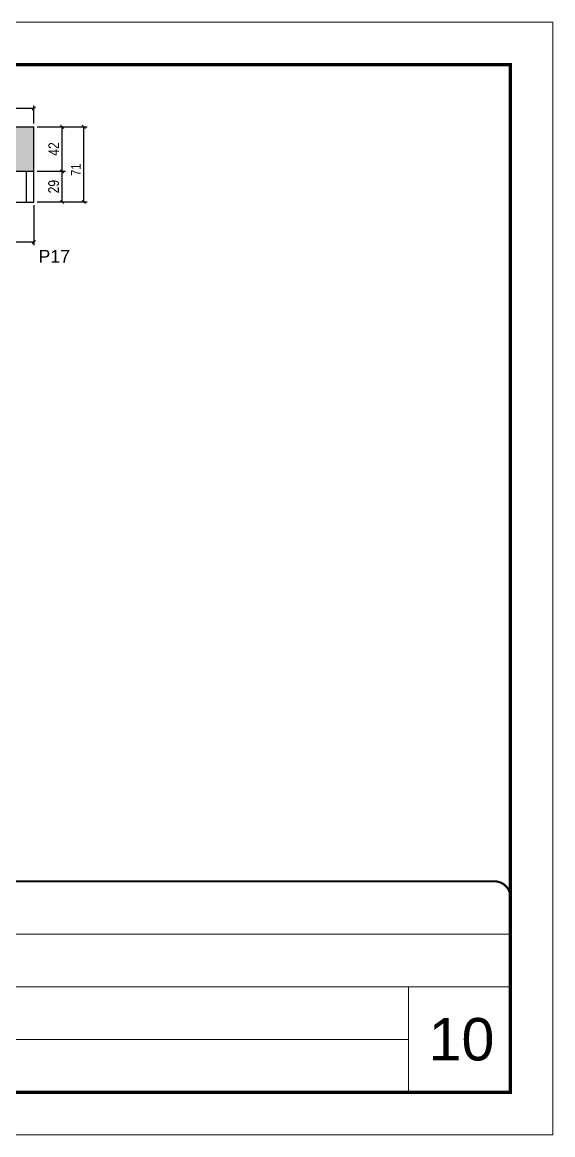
# Model space of a CAD drawing. Extents: x -20960 to -5926, y -2106 to 21915.
# Drawn here: x -9624 to -9123, y 18568 to 19618 of the extents above; entities that cross this region are included whole.
import ezdxf

# ---------------------------------------------------------------- set-up
doc = ezdxf.new("R2010")
doc.units = 0
doc.linetypes.add('CONTINUO', pattern=[0])
doc.linetypes.add('DASHED', pattern=[0.75, 0.5, -0.25])
for name, color, linetype in [('5', 5, 'Continuous'), ('COTA', 241, 'Continuous'), ('Painéis', 200, 'Continuous'), ('SARR_2.2x7', 40, 'Continuous')]:
    doc.layers.add(name, color=color, linetype=linetype)
for name, color, linetype, lineweight in [('CARIMBO', 255, 'Continuous', 9), ('Folhas', 255, 'Continuous', 9), ('SARRAFO DE PRESSAO', 251, 'DASHED', 9)]:
    doc.layers.add(name, color=color, linetype=linetype, lineweight=lineweight)
doc.styles.add('ARIAL', font='arial.ttf')
doc.styles.add('COTA TECNICA', font='techl___.ttf', dxfattribs={"height": 10})
doc.styles.add('COTA TECNICA-50', font='techl___.ttf', dxfattribs={"height": 9})
doc.styles.get("Standard").update_dxf_attribs({"font": 'arial.ttf'})
doc.dimstyles.new('COTA PAINEL-50', dxfattribs={"dimtxt": 9, "dimasz": 3, "dimexe": 3, "dimexo": 3, "dimgap": 3, "dimtad": 1, "dimdec": 1, "dimzin": 12, "dimdsep": 46, "dimtxsty": 'COTA TECNICA-50', "dimblk1": 'OBLIQUE', "dimblk2": 'OBLIQUE', "dimsah": 1, "dimcen": 0.9, "dimclrd": 4, "dimclre": 4, "dimclrt": 240, "dimadec": 1, "dimazin": 3, "dimtfac": 1, "dimtdec": 1, "dimtmove": 0, "dimatfit": 3, "dimfxl": 1, "dimtolj": 1, "dimtzin": 12, "dimarcsym": 0})
doc.dimstyles.new('PAINEL', dxfattribs={"dimtxt": 10, "dimasz": 3, "dimexe": 3, "dimexo": 3, "dimgap": 3, "dimtad": 1, "dimdec": 1, "dimzin": 12, "dimdsep": 46, "dimtxsty": 'COTA TECNICA', "dimblk1": 'OBLIQUE', "dimblk2": 'OBLIQUE', "dimsah": 1, "dimcen": 0.9, "dimclrd": 4, "dimclre": 4, "dimclrt": 240, "dimadec": 1, "dimazin": 3, "dimtfac": 1, "dimtdec": 1, "dimtmove": 0, "dimatfit": 3, "dimfxl": 1, "dimtolj": 1, "dimtzin": 12, "dimarcsym": 0})

# ---------------------------------------------------------------- blocks, each defined once
blk = doc.blocks.new('9999999999')
at = {"color": 30, "linetype": 'CONTINUO'}
for p, q in [((98564.6, 34379.6), (99584, 34379.6)), ((98564.6, 34329.8), (99488, 34329.8)), ((99584, 34329.8), (99488, 34329.8)), ((99488, 34329.8), (99488, 34230.2)), ((98564.6, 34280), (99488, 34280))]:
    blk.add_line(p, q, dxfattribs=at)
at = {"color": 30, "linetype": 'CONTINUO', "const_width": 2}
blk.add_lwpolyline([(99584, 34230.2), (99584, 34414.4, 0.414214), (99569, 34429.4), (98229, 34429.4, 0.414214), (98214, 34414.4), (98214, 34245.2, 0.414214), (98229, 34230.2), (99584, 34230.2)], format="xyb", dxfattribs=at)
at = {"layer": 'Folhas'}
blk.add_lwpolyline([(98139, 34190.2), (99624, 34190.2), (99624, 35240.2), (98139, 35240.2)], close=True, dxfattribs=at)
at = {"layer": 'Folhas', "color": 30, "const_width": 3}
blk.add_lwpolyline([(98214, 34230.2), (99584, 34230.2), (99584, 35200.2), (98214, 35200.2)], close=True, dxfattribs=at)
blk = doc.blocks.new('_Oblique')
at = {"color": 0, "linetype": 'ByBlock', "lineweight": -2}
blk.add_line((-0.5, -0.5), (0.5, 0.5), dxfattribs=at)
blk = doc.blocks.new('*D343')
at = {"layer": 'COTA', "color": 4, "lineweight": -2, "ltscale": 25, "transparency": 16777216}
for p, q in [((-9609.9, 19477.6), (-9583.2, 19477.6)), ((-9586.2, 19448.6), (-9586.2, 19477.6)), ((-9609.9, 19448.6), (-9583.2, 19448.6))]:
    blk.add_line(p, q, dxfattribs=at)
at = {"layer": 'Defpoints', "color": 0, "ltscale": 25, "transparency": 16777216}
for p in [(-9612.9, 19477.6), (-9586.2, 19477.6), (-9612.9, 19448.6)]:
    blk.add_point(p, dxfattribs=at)
at = {"layer": 'COTA', "color": 4, "lineweight": -2, "ltscale": 25, "transparency": 16777216, "xscale": 3, "yscale": 3, "zscale": 3}
for p, rotation in [((-9586.2, 19477.6), 90), ((-9586.2, 19448.6), 270)]:
    blk.add_blockref('_Oblique', p, dxfattribs=dict(at, rotation=rotation))
at = {"layer": 'COTA', "color": 240, "ltscale": 25, "transparency": 16777216, "insert": (-9594.3, 19463.1), "char_height": 10, "attachment_point": 5, "rotation": 90, "style": 'COTA TECNICA'}
blk.add_mtext('\\A1;29', dxfattribs=at)
blk = doc.blocks.new('*D344')
at = {"layer": 'COTA', "color": 4, "lineweight": -2, "ltscale": 25, "transparency": 16777216}
for p, q in [((-9609.9, 19519.6), (-9583.2, 19519.6)), ((-9586.2, 19477.6), (-9586.2, 19519.6)), ((-9609.9, 19477.6), (-9583.2, 19477.6))]:
    blk.add_line(p, q, dxfattribs=at)
at = {"layer": 'Defpoints', "color": 0, "ltscale": 25, "transparency": 16777216}
for p in [(-9612.9, 19519.6), (-9586.2, 19519.6), (-9612.9, 19477.6)]:
    blk.add_point(p, dxfattribs=at)
at = {"layer": 'COTA', "color": 4, "lineweight": -2, "ltscale": 25, "transparency": 16777216, "xscale": 3, "yscale": 3, "zscale": 3}
for p, rotation in [((-9586.2, 19519.6), 90), ((-9586.2, 19477.6), 270)]:
    blk.add_blockref('_Oblique', p, dxfattribs=dict(at, rotation=rotation))
at = {"layer": 'COTA', "color": 240, "ltscale": 25, "transparency": 16777216, "insert": (-9594.2, 19498.6), "char_height": 10, "attachment_point": 5, "rotation": 90, "style": 'COTA TECNICA'}
blk.add_mtext('\\A1;42', dxfattribs=at)
blk = doc.blocks.new('*D345')
at = {"layer": 'COTA', "color": 4, "lineweight": -2, "transparency": 16777216}
for p, q in [((-9820.9, 19445.6), (-9820.9, 19407.7)), ((-9612.9, 19445.6), (-9612.9, 19407.7)), ((-9612.9, 19410.7), (-9820.9, 19410.7))]:
    blk.add_line(p, q, dxfattribs=at)
at = {"layer": 'Defpoints', "color": 0, "transparency": 16777216}
for p in [(-9820.9, 19448.6), (-9612.9, 19448.6), (-9820.9, 19410.7)]:
    blk.add_point(p, dxfattribs=at)
at = {"layer": 'COTA', "color": 4, "lineweight": -2, "transparency": 16777216, "xscale": 3, "yscale": 3, "zscale": 3, "rotation": 180}
blk.add_blockref('_Oblique', (-9820.9, 19410.7), dxfattribs=at)
at = {"layer": 'COTA', "color": 4, "lineweight": -2, "transparency": 16777216, "xscale": 3, "yscale": 3, "zscale": 3}
blk.add_blockref('_Oblique', (-9612.9, 19410.7), dxfattribs=at)
at = {"layer": 'COTA', "color": 240, "transparency": 16777216, "insert": (-9716.9, 19418.3), "char_height": 9, "attachment_point": 5, "style": 'COTA TECNICA-50'}
blk.add_mtext('\\A1;208', dxfattribs=at)
blk = doc.blocks.new('*D346')
at = {"layer": 'COTA', "color": 4, "lineweight": -2, "transparency": 16777216}
for p, q in [((-9609.9, 19519.6), (-9562.8, 19519.6)), ((-9565.8, 19448.6), (-9565.8, 19519.6)), ((-9609.9, 19448.6), (-9562.8, 19448.6))]:
    blk.add_line(p, q, dxfattribs=at)
at = {"layer": 'Defpoints', "color": 0, "transparency": 16777216}
for p in [(-9612.9, 19519.6), (-9565.8, 19519.6), (-9612.9, 19448.6)]:
    blk.add_point(p, dxfattribs=at)
at = {"layer": 'COTA', "color": 4, "lineweight": -2, "transparency": 16777216, "xscale": 3, "yscale": 3, "zscale": 3}
for p, rotation in [((-9565.8, 19519.6), 90), ((-9565.8, 19448.6), 270)]:
    blk.add_blockref('_Oblique', p, dxfattribs=dict(at, rotation=rotation))
at = {"layer": 'COTA', "color": 240, "transparency": 16777216, "insert": (-9573.4, 19479.1), "char_height": 9, "attachment_point": 5, "rotation": 90, "style": 'COTA TECNICA-50'}
blk.add_mtext('\\A1;71', dxfattribs=at)
blk = doc.blocks.new('*D1669')
at = {"layer": 'COTA', "color": 4, "lineweight": -2, "transparency": 16777216}
for p, q in [((-10402.9, 19522.6), (-10402.9, 19539.8)), ((-9612.9, 19536.8), (-10402.9, 19536.8)), ((-9612.9, 19522.6), (-9612.9, 19539.8))]:
    blk.add_line(p, q, dxfattribs=at)
at = {"layer": 'Defpoints', "color": 0, "transparency": 16777216}
for p in [(-10402.9, 19536.8), (-10402.9, 19519.6), (-9612.9, 19519.6)]:
    blk.add_point(p, dxfattribs=at)
at = {"layer": 'COTA', "color": 4, "lineweight": -2, "transparency": 16777216, "xscale": 3, "yscale": 3, "zscale": 3, "rotation": 180}
blk.add_blockref('_Oblique', (-10402.9, 19536.8), dxfattribs=at)
at = {"layer": 'COTA', "color": 4, "lineweight": -2, "transparency": 16777216, "xscale": 3, "yscale": 3, "zscale": 3}
blk.add_blockref('_Oblique', (-9612.9, 19536.8), dxfattribs=at)
at = {"layer": 'COTA', "color": 240, "transparency": 16777216, "insert": (-10007.9, 19544.5), "char_height": 9, "attachment_point": 5, "style": 'COTA TECNICA-50'}
blk.add_mtext('\\A1;790', dxfattribs=at)

msp = doc.modelspace()

# ---------------------------------------------------------------- hatches: boundary and pattern name
at = {"layer": 'COTA', "linetype": 'ByBlock'}
h = msp.add_hatch(dxfattribs=at)
h.set_pattern_fill('AR-CONC', color=256, scale=0.03)
h.set_pattern_definition([(50, (1585, 0), (5.4655401, -0.4781726), [0.5715, -6.2865]), (355, (1585, 0), (-1.0573026, 5.7317054), [0.4572, -5.0292175]), (100.451445, (1585.4555, -0.04), (4.4082374, 5.2535326), [0.4857003, -5.3427073]), (46.1842, (1585, 1.524), (8.1323712, -1.2612698), [0.85725, -9.42975]), (96.635558, (1585.678, 1.419), (7.122124, 7.4227837), [0.7285507, -8.0140682]), (351.18415, (1585, 1.524), (7.122124, 7.4227837), [0.685799, -7.543792]), (21, (1585.762, 1.143), (4.5484317, -3.06795595), [0.5715, -6.2865]), (326, (1585.762, 1.143), (1.8540609, 5.525639), [0.4572, -5.0292]), (71.451445, (1586.141, 0.8873), (6.4024926, 2.4576831), [0.4857003, -5.3426981]), (37.5, (1585, 0), (0.0926581, 2.53665117), [0, -4.96824, 0, -5.1054, 0, -5.04825]), (7.5, (1585, 0), (2.00458988, 3.00541724), [0, -2.91084, 0, -4.85394, 0, -1.92405]), (327.5, (1583.3007, 0), (4.06771786, -0.17186232), [0, -1.905, 0, -5.9436, 0, -7.8867]), (317.5, (1582.5387, 0), (4.44387544, 0.76279473), [0, -2.4765, 0, -3.94716, 0, -5.6007])])
h.paths.add_polyline_path([(-9612.88, 19519.56), (-10402.86, 19519.56), (-10402.86, 19455.56), (-10358.86, 19455.56), (-10358.86, 19503.36), (-9820.86, 19503.36), (-9820.86, 19455.56), (-9782.86, 19455.56), (-9782.86, 19477.56), (-9612.88, 19477.56)])

# ---------------------------------------------------------------- linework, layer by layer
for p in [(-10402.86, 19519.56), (-9612.88, 19477.56)]:
    msp.add_line(p, (-9612.88, 19519.56), dxfattribs=at)
at = {"layer": 'Painéis'}
for p, q in [((-9782.86, 19477.56), (-9612.88, 19477.56)), ((-9820.86, 19448.56), (-9612.88, 19448.56))]:
    msp.add_line(p, q, dxfattribs=at)
at = {"layer": 'Painéis', "ltscale": 25}
msp.add_line((-9612.88, 19448.56), (-9612.88, 19477.56), dxfattribs=at)
at = {"layer": 'SARR_2.2x7', "linetype": 'Continuous'}
msp.add_line((-9619.88, 19448.56), (-9619.88, 19477.56), dxfattribs=at)

# ---------------------------------------------------------------- block references
at = {"layer": 'SARRAFO DE PRESSAO', "color": 6, "linetype": 'ByBlock'}
msp.add_blockref('9999999999', (-108747.48, -15621.96), dxfattribs=at)

# ---------------------------------------------------------------- texts
at = {"layer": '5', "linetype": 'Continuous'}
msp.add_text('P17', height=12, rotation=0.00004, dxfattribs=at).set_placement((-9608.59, 19391.39))
at = {"layer": 'CARIMBO', "style": 'ARIAL'}
msp.add_text('10', height=40, dxfattribs=at).set_placement((-9240.64, 18638.38))

# ---------------------------------------------------------------- dimensions: what is measured, and where the dimension line sits
at = {"layer": 'COTA'}
for base, p1, p2, picture, middle in [((-10402.86, 19536.85), (-9612.88, 19519.56), (-10402.86, 19519.56), '*D1669', (-10007.87, 19544.46)), ((-9820.86, 19410.72), (-9612.88, 19448.56), (-9820.86, 19448.56), '*D345', (-9716.87, 19418.33))]:
    dim = msp.add_linear_dim(base=base, p1=p1, p2=p2, dimstyle='COTA PAINEL-50', dxfattribs=at)
    dim.commit()
    dim.dimension.update_dxf_attribs({"geometry": picture, "text_midpoint": middle})
at = {"layer": 'COTA', "ltscale": 25}
for base, p1, p2, picture, middle in [((-9586.17, 19519.56), (-9612.88, 19477.56), (-9612.88, 19519.56), '*D344', (-9594.24, 19498.56)), ((-9586.17, 19477.56), (-9612.88, 19448.56), (-9612.88, 19477.56), '*D343', (-9594.26, 19463.06))]:
    dim = msp.add_linear_dim(base=base, p1=p1, p2=p2, angle=90, dimstyle='PAINEL', dxfattribs=at)
    dim.commit()
    dim.dimension.update_dxf_attribs({"geometry": picture, "text_midpoint": middle})
at = {"layer": 'COTA'}
dim = msp.add_linear_dim(base=(-9565.84, 19519.56), p1=(-9612.88, 19448.56), p2=(-9612.88, 19519.56), angle=90, dimstyle='COTA PAINEL-50', dxfattribs=at)
dim.commit()
dim.dimension.update_dxf_attribs({"geometry": '*D346', "text_midpoint": (-9565.84, 19479.06), "dimtype": 160})

doc.saveas('drawing.dxf')
